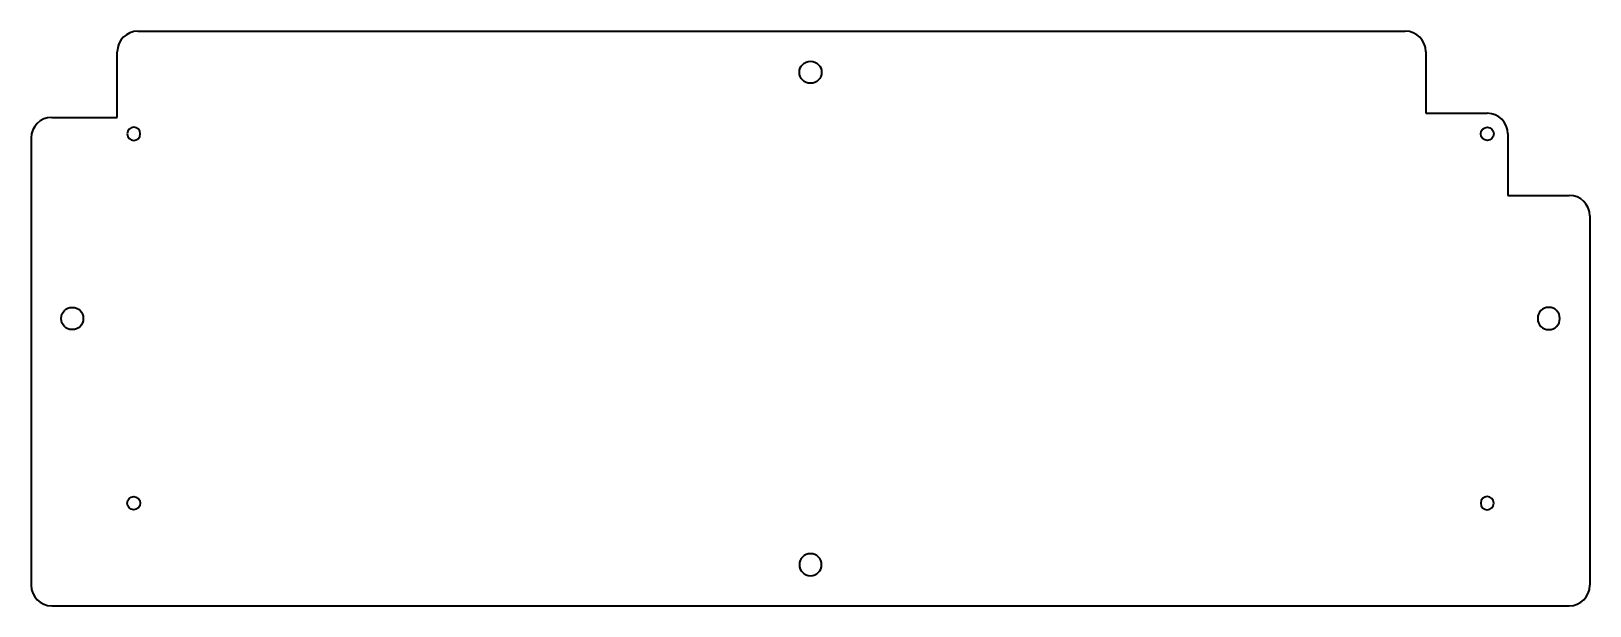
# Model space of a CAD drawing. Header units: inches. Extents: x -190 to 190, y -70 to 70.
import ezdxf

# ---------------------------------------------------------------- set-up
doc = ezdxf.new("R2010")
doc.units = ezdxf.units.IN
doc.header["$MEASUREMENT"] = 0
doc.layers.add('Visible', color=7, linetype='Continuous', lineweight=40)

msp = doc.modelspace()

# ---------------------------------------------------------------- linework, layer by layer
at = {"layer": 'Visible'}
for p, q in [((-164, 70, 6), (145, 70, 6)), ((-169, 49, 6), (-169, 65, 6)), ((150, 65, 6), (150, 50, 6)), ((150, 50, 6), (165, 50, 6)), ((-185, 49, 6), (-169, 49, 6)), ((-190, 44, 6), (-190, -65, 6)), ((170, 45, 6), (170, 30, 6)), ((170, 30, 6), (185, 30, 6)), ((190, 25, 6), (190, -65, 6)), ((-185, -70, 6), (185, -70, 6))]:
    msp.add_line(p, q, dxfattribs=at)
for centre, radius in [((0, 60, 6), 2.7), ((165, 45, 6), 1.6), ((-180, 0, 6), 2.7), ((-165, -45, 6), 1.6)]:
    msp.add_circle(centre, radius, dxfattribs=at)
at = {"layer": 'Visible', "extrusion": (0, 0, -1)}
for centre, radius in [((165, 45, -6), 1.6), ((-180, 0, -6), 2.7), ((-165, -45, -6), 1.6), ((0, -60, -6), 2.7)]:
    msp.add_circle(centre, radius, dxfattribs=at)
at = {"layer": 'Visible'}
for centre, start, end in [((-164, 65, 6), 90, 180), ((145, 65, 6), 0, 90), ((165, 45, 6), 0, 90), ((-185, 44, 6), 90, 180), ((185, 25, 6), 0, 90), ((-185, -65, 6), 180, 270), ((185, -65, 6), 270, 0)]:
    msp.add_arc(centre, 5, start, end, dxfattribs=at)

doc.saveas('drawing.dxf')
